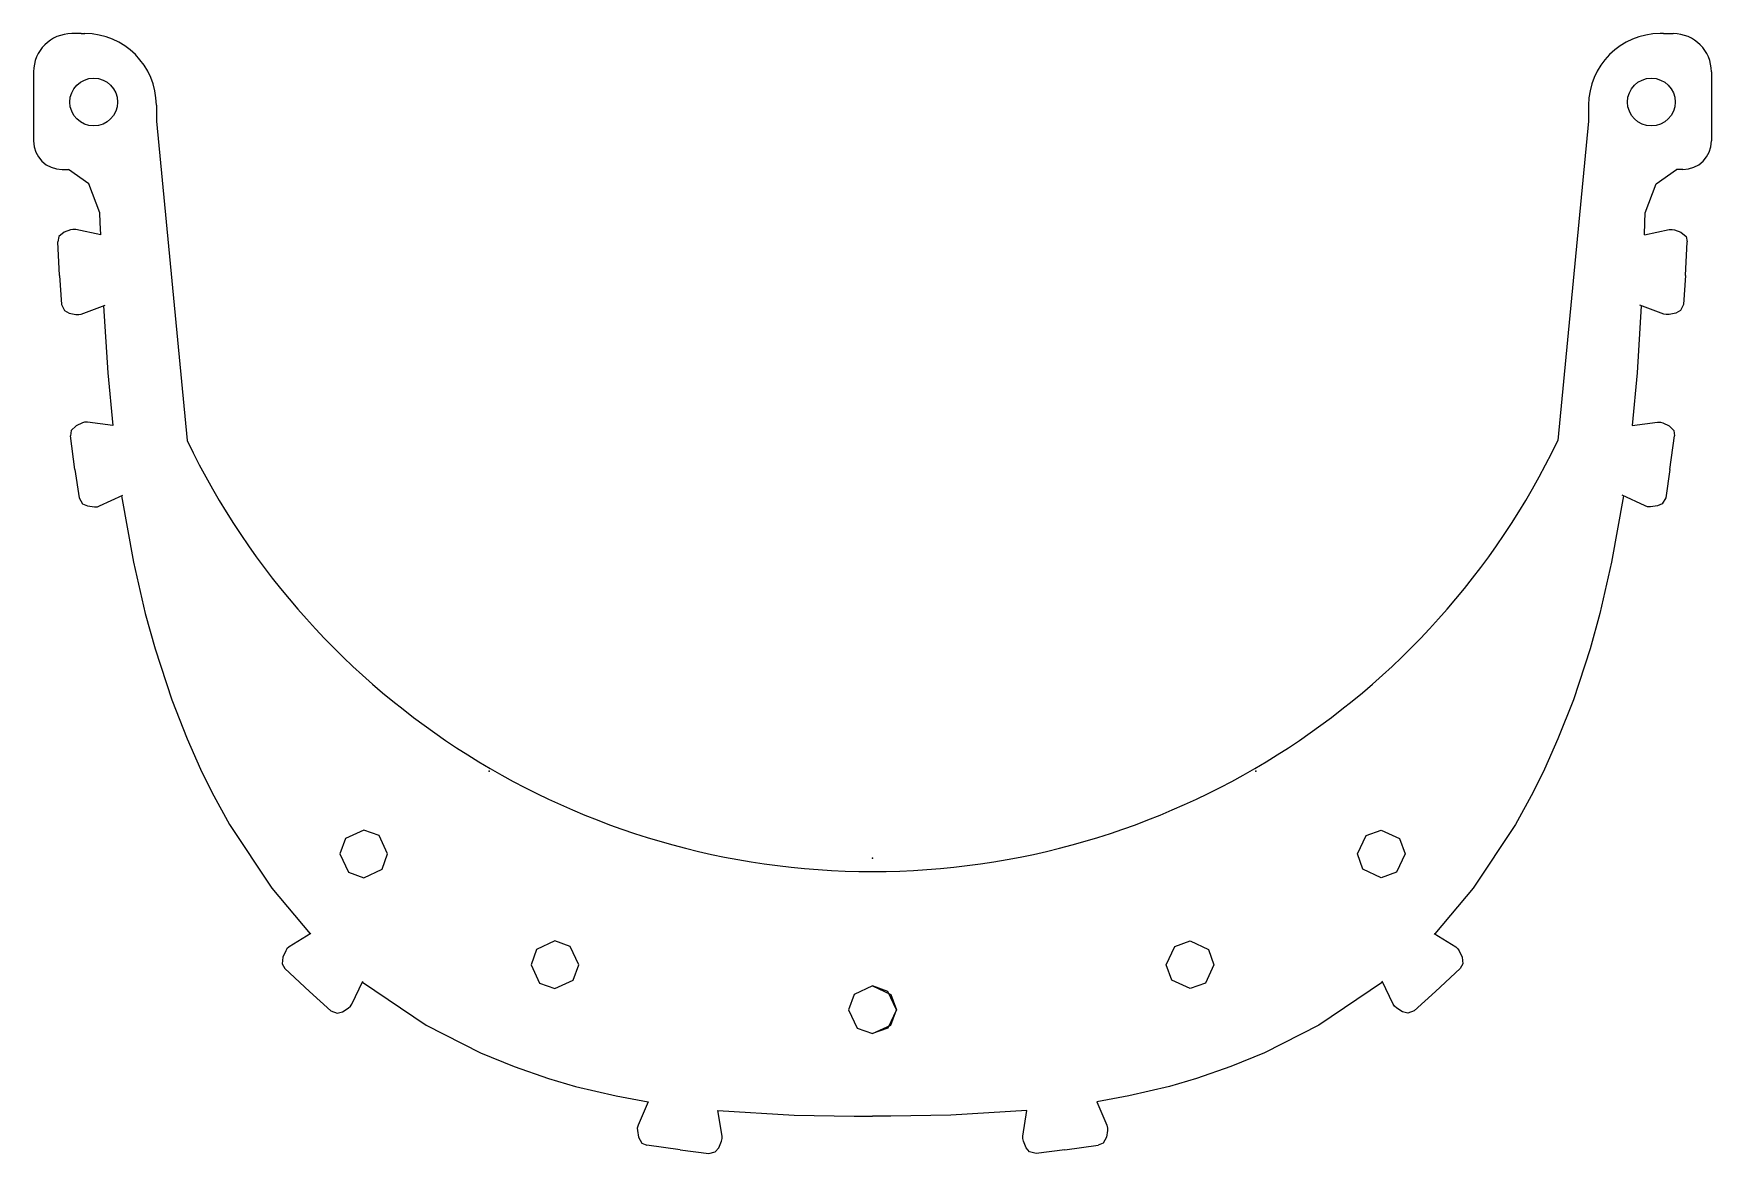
# Model space of a CAD drawing. Header units: millimetres. Extents: x -248 to -72, y -60 to 57.
import ezdxf

# ---------------------------------------------------------------- set-up
doc = ezdxf.new("R2010")
doc.units = ezdxf.units.MM
doc.header["$PDSIZE"] = -1

msp = doc.modelspace()

# ---------------------------------------------------------------- linework, layer by layer
at = {"color": 7, "linetype": 'Continuous'}
for p, q in [((-242.84, 56.91), (-243.84, 56.91)), ((-242.84, 56.91), (-242.48, 56.91)), ((-77.12, 56.91), (-77.48, 56.91)), ((-77.12, 56.91), (-76.12, 56.91)), ((-247.84, 52.91), (-247.84, 45.68)), ((-72.12, 52.91), (-72.12, 45.68)), ((-234.98, 49.41), (-234.98, 47.75)), ((-84.98, 49.41), (-84.98, 47.75)), ((-234.98, 47.75), (-231.77, 14.32)), ((-84.98, 47.75), (-88.19, 14.32)), ((-244.84, 42.68), (-244.17, 42.68)), ((-75.12, 42.68), (-75.79, 42.68)), ((-243.97, 36.37), (-244.65, 36.12)), ((-240.81, 35.84), (-243.41, 36.41)), ((-79.14, 35.84), (-76.55, 36.41)), ((-75.99, 36.37), (-75.31, 36.12)), ((-245.11, 31.58), (-245.3, 35.11)), ((-74.84, 31.58), (-74.66, 35.11)), ((-245.11, 31.58), (-244.9, 28.57)), ((-74.84, 31.58), (-75.06, 28.57)), ((-242.85, 27.55), (-240.34, 28.49)), ((-77.11, 27.55), (-79.62, 28.49)), ((-244.11, 27.66), (-243.4, 27.51)), ((-75.85, 27.66), (-76.55, 27.51)), ((-242.73, 16.16), (-243.39, 15.86)), ((-239.55, 15.89), (-242.18, 16.25)), ((-80.41, 15.89), (-77.78, 16.25)), ((-77.22, 16.16), (-76.56, 15.86)), ((-243.5, 11.3), (-243.96, 14.8)), ((-76.46, 11.3), (-75.99, 14.8)), ((-243.5, 11.3), (-243.05, 8.32)), ((-76.46, 11.3), (-76.91, 8.32)), ((-242.18, 7.48), (-241.47, 7.38)), ((-240.92, 7.47), (-238.49, 8.59)), ((-79.04, 7.47), (-81.46, 8.59)), ((-77.77, 7.48), (-78.49, 7.38)), ((-236.14, -3.8), (-235.12, -7.49)), ((-83.81, -3.8), (-84.83, -7.49)), ((-229.16, -22.5), (-227.32, -25.86)), ((-90.8, -22.5), (-92.64, -25.86)), ((-218.79, -37.29), (-221.06, -38.68)), ((-101.16, -37.29), (-98.9, -38.68)), ((-221.43, -39.09), (-221.75, -39.75)), ((-98.53, -39.09), (-98.21, -39.75)), ((-218.94, -43.34), (-221.52, -40.93)), ((-101.02, -43.34), (-98.44, -40.93)), ((-218.94, -43.34), (-216.7, -45.36)), ((-214.51, -44.67), (-213.35, -42.26)), ((-105.44, -44.67), (-106.6, -42.26)), ((-101.02, -43.34), (-103.26, -45.36)), ((-215.5, -45.47), (-214.88, -45.08)), ((-104.46, -45.47), (-105.07, -45.08)), ((-201.03, -49.78), (-197.49, -51.22)), ((-118.92, -49.78), (-122.46, -51.22)), ((-183.48, -54.9), (-184.53, -57.34)), ((-175.73, -58.48), (-176.16, -55.81)), ((-144.22, -58.48), (-143.8, -55.81)), ((-136.48, -54.9), (-135.43, -57.34)), ((-184.6, -57.89), (-184.48, -58.61)), ((-161.9, -56.4), (-159.98, -56.4)), ((-158.06, -56.4), (-159.98, -56.4)), ((-135.36, -57.89), (-135.47, -58.61)), ((-180.12, -59.93), (-183.62, -59.45)), ((-176.08, -59.7), (-175.8, -59.03)), ((-143.87, -59.7), (-144.16, -59.03)), ((-139.84, -59.93), (-136.34, -59.45)), ((-180.12, -59.93), (-177.12, -60.3)), ((-139.84, -59.93), (-142.83, -60.3))]:
    msp.add_line(p, q, dxfattribs=at)
at = {"color": 7, "linetype": 'Continuous', "flags": 128}
for points in [[(-240.89, 38.14), (-242.05, 41.19), (-244.17, 42.68)], [(-79.07, 38.14), (-77.91, 41.19), (-75.79, 42.68)], [(-240.81, 35.84), (-240.86, 37.13), (-240.89, 38.14)], [(-79.14, 35.84), (-79.1, 37.13), (-79.07, 38.14)], [(-244.65, 36.12), (-245.18, 35.66), (-245.3, 35.11)], [(-243.41, 36.41), (-243.72, 36.42), (-243.97, 36.37)], [(-76.55, 36.41), (-76.23, 36.42), (-75.99, 36.37)], [(-75.31, 36.12), (-74.77, 35.66), (-74.66, 35.11)], [(-244.9, 28.57), (-244.61, 27.93), (-244.11, 27.66)], [(-240.5, 28.43), (-240.05, 21.4), (-239.55, 15.89)], [(-79.46, 28.43), (-79.91, 21.4), (-80.41, 15.89)], [(-75.06, 28.57), (-75.35, 27.93), (-75.85, 27.66)], [(-243.4, 27.51), (-243.09, 27.5), (-242.85, 27.55)], [(-76.55, 27.51), (-76.87, 27.5), (-77.11, 27.55)], [(-243.39, 15.86), (-243.89, 15.36), (-243.96, 14.8)], [(-242.18, 16.25), (-242.49, 16.24), (-242.73, 16.16)], [(-77.78, 16.25), (-77.46, 16.24), (-77.22, 16.16)], [(-76.56, 15.86), (-76.07, 15.36), (-75.99, 14.8)], [(-243.05, 8.32), (-242.7, 7.7), (-242.18, 7.48)], [(-241.47, 7.38), (-241.15, 7.39), (-240.92, 7.47)], [(-238.62, 8.54), (-237.39, 1.59), (-236.14, -3.8)], [(-81.34, 8.54), (-82.57, 1.59), (-83.81, -3.8)], [(-78.49, 7.38), (-78.8, 7.39), (-79.04, 7.47)], [(-76.91, 8.32), (-77.26, 7.7), (-77.77, 7.48)], [(-235.12, -7.49), (-233.37, -12.81), (-231.77, -16.92)], [(-84.83, -7.49), (-86.58, -12.81), (-88.19, -16.92)], [(-231.77, -16.92), (-230.36, -20.07), (-229.16, -22.5)], [(-88.19, -16.92), (-89.6, -20.07), (-90.8, -22.5)], [(-227.32, -25.86), (-222.89, -32.54), (-218.86, -37.33)], [(-92.64, -25.86), (-97.06, -32.54), (-101.1, -37.33)], [(-213.26, -26.45), (-215.18, -27.35), (-215.76, -28.95)], [(-210.76, -28.95), (-211.66, -27.03), (-213.26, -26.45)], [(-109.19, -28.95), (-108.29, -27.03), (-106.69, -26.45)], [(-106.69, -26.45), (-104.77, -27.35), (-104.19, -28.95)], [(-215.76, -28.95), (-214.86, -30.87), (-213.26, -31.45)], [(-213.26, -31.45), (-211.34, -30.55), (-210.76, -28.95)], [(-106.69, -31.45), (-108.62, -30.55), (-109.19, -28.95)], [(-104.19, -28.95), (-105.1, -30.87), (-106.69, -31.45)], [(-193.24, -38.05), (-195.16, -38.95), (-195.74, -40.55)], [(-190.74, -40.55), (-191.64, -38.63), (-193.24, -38.05)], [(-129.22, -40.55), (-128.31, -38.63), (-126.72, -38.05)], [(-126.72, -38.05), (-124.79, -38.95), (-124.22, -40.55)], [(-221.75, -39.75), (-221.81, -40.45), (-221.52, -40.93)], [(-221.06, -38.68), (-221.3, -38.89), (-221.43, -39.09)], [(-98.9, -38.68), (-98.66, -38.89), (-98.53, -39.09)], [(-98.21, -39.75), (-98.14, -40.45), (-98.44, -40.93)], [(-195.74, -40.55), (-194.84, -42.47), (-193.24, -43.05)], [(-193.24, -43.05), (-191.32, -42.15), (-190.74, -40.55)], [(-126.72, -43.05), (-128.64, -42.15), (-129.22, -40.55)], [(-124.22, -40.55), (-125.12, -42.47), (-126.72, -43.05)], [(-213.4, -42.36), (-206.72, -46.89), (-201.03, -49.78)], [(-159.98, -42.76), (-161.9, -43.66), (-162.48, -45.26)], [(-159.98, -42.76), (-158.05, -43.66), (-157.48, -45.26)], [(-157.48, -45.26), (-158.38, -43.34), (-159.98, -42.76)], [(-106.56, -42.36), (-113.24, -46.89), (-118.92, -49.78)], [(-216.7, -45.36), (-216.04, -45.62), (-215.5, -45.47)], [(-214.88, -45.08), (-214.65, -44.88), (-214.51, -44.67)], [(-162.48, -45.26), (-161.58, -47.18), (-159.98, -47.76)], [(-157.47, -45.26), (-158.38, -47.18), (-159.98, -47.76)], [(-159.98, -47.76), (-158.06, -46.86), (-157.48, -45.26)], [(-105.07, -45.08), (-105.31, -44.88), (-105.44, -44.67)], [(-103.26, -45.36), (-103.92, -45.62), (-104.46, -45.47)], [(-197.49, -51.22), (-193.92, -52.45), (-191.07, -53.28)], [(-122.46, -51.22), (-126.04, -52.45), (-128.89, -53.28)], [(-191.07, -53.28), (-186.83, -54.28), (-183.48, -54.9)], [(-128.89, -53.28), (-133.12, -54.28), (-136.48, -54.9)], [(-176.16, -55.81), (-168.19, -56.29), (-161.9, -56.4)], [(-143.8, -55.81), (-151.77, -56.29), (-158.06, -56.4)], [(-184.53, -57.34), (-184.61, -57.65), (-184.6, -57.89)], [(-135.43, -57.34), (-135.35, -57.65), (-135.36, -57.89)], [(-184.48, -58.61), (-184.13, -59.22), (-183.62, -59.45)], [(-177.12, -60.3), (-176.44, -60.13), (-176.08, -59.7)], [(-175.8, -59.03), (-175.72, -58.73), (-175.73, -58.48)], [(-144.16, -59.03), (-144.23, -58.73), (-144.22, -58.48)], [(-142.83, -60.3), (-143.52, -60.13), (-143.87, -59.7)], [(-135.47, -58.61), (-135.82, -59.22), (-136.34, -59.45)]]:
    msp.add_lwpolyline(points, dxfattribs=at)
at = {"color": 7, "linetype": 'Continuous'}
for centre in [(-241.54, 49.75), (-78.41, 49.75)]:
    msp.add_circle(centre, 2.5, dxfattribs=at)
for centre, radius, start, end in [((-243.84, 52.91), 4, 90, 180), ((-242.48, 49.41), 7.5, 0, 90), ((-77.48, 49.41), 7.5, 90, 180), ((-76.12, 52.91), 4, 0, 90), ((-244.84, 45.68), 3, 180, 270), ((-75.12, 45.68), 3, 270, 0), ((-159.98, 48.86), 79.66, 205.6905, 334.3095)]:
    msp.add_arc(centre, radius, start, end, dxfattribs=at)
for p in [(-200.13, -20.29), (-119.83, -20.29), (-159.98, -29.4)]:
    msp.add_point(p, dxfattribs=at)

doc.saveas('drawing.dxf')
